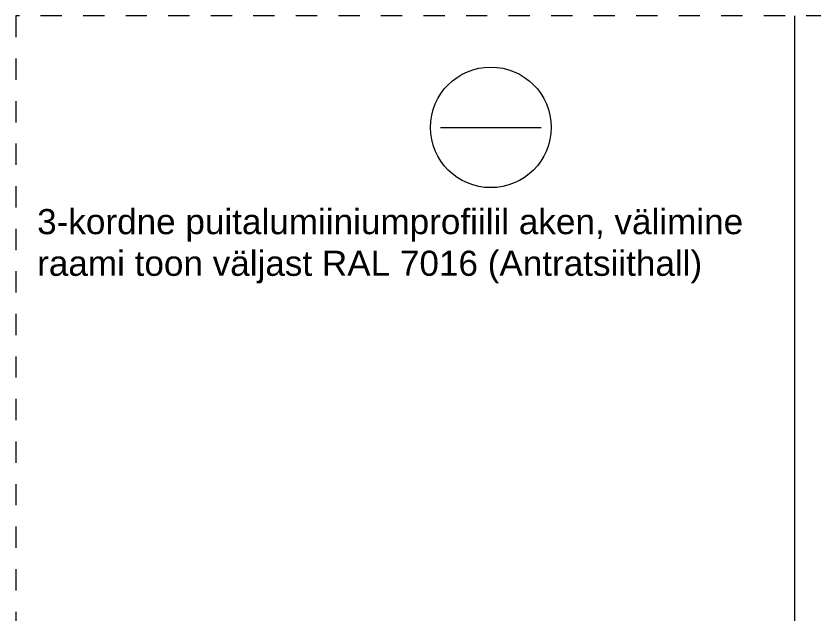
# Model space of a CAD drawing. Header units: millimetres. Extents: x 1016 to 3347, y -920 to 918.
# Drawn here: x 1016 to 1809, y 324 to 918 of the extents above; entities that cross this region are included whole.
import ezdxf

# ---------------------------------------------------------------- set-up
doc = ezdxf.new("R2010")
doc.units = ezdxf.units.MM
doc.header["$MEASUREMENT"] = 0
doc.linetypes.add('Dashed', pattern=[42.333333, 21.166667, -21.166667])
for name, color, linetype, lineweight in [('0_Pen_No__1', 7, 'Continuous', 13), ('2D Drafting - General_Pen_No__1', 7, 'Continuous', 13), ('Annotation - Label_Pen_No__2', 8, 'Continuous', 15), ('New_Structural - Bearing_Pen_No__1', 7, 'Continuous', 13)]:
    doc.layers.add(name, color=color, linetype=linetype, lineweight=lineweight)
doc.styles.add('GENERATED_STYLE_1', font='')
doc.styles.get('GENERATED_STYLE_1').set_extended_font_data('Arial')

msp = doc.modelspace()

# ---------------------------------------------------------------- linework, layer by layer
at = {"layer": '0_Pen_No__1', "color": 7, "linetype": 'Dashed', "lineweight": 13}
msp.add_lwpolyline([(3347.39, 918.41), (1015.64, 918.41), (1015.64, -920), (3347.39, -920)], close=True, dxfattribs=at)
at = {"layer": '2D Drafting - General_Pen_No__1', "color": 7, "linetype": 'Continuous', "lineweight": 13}
msp.add_lwpolyline([(1438.25, 807.59), (1538.25, 807.59)], dxfattribs=at)
msp.add_circle((1488.25, 807.59), 60, dxfattribs=at)
at = {"layer": 'New_Structural - Bearing_Pen_No__1', "color": 7, "linetype": 'Continuous', "lineweight": 13}
msp.add_line((1790.93, -19.67), (1790.93, 918.41), dxfattribs=at)

# ---------------------------------------------------------------- texts
at = {"layer": 'Annotation - Label_Pen_No__2', "color": 8, "linetype": 'Continuous', "lineweight": 15, "insert": (1036.75, 652.34), "char_height": 25, "width": 773.0975, "attachment_point": 7, "rotation": 0.00003, "line_spacing_factor": 0.994376, "style": 'GENERATED_STYLE_1'}
msp.add_mtext('\\A1;{\\pql;\\fArial|b0|i0|c0|p34;3-kordne puitalumiiniumprofiilil aken, välimine raami toon väljast RAL 7016 (Antratsiithall)}', dxfattribs=at)

doc.saveas('drawing.dxf')
